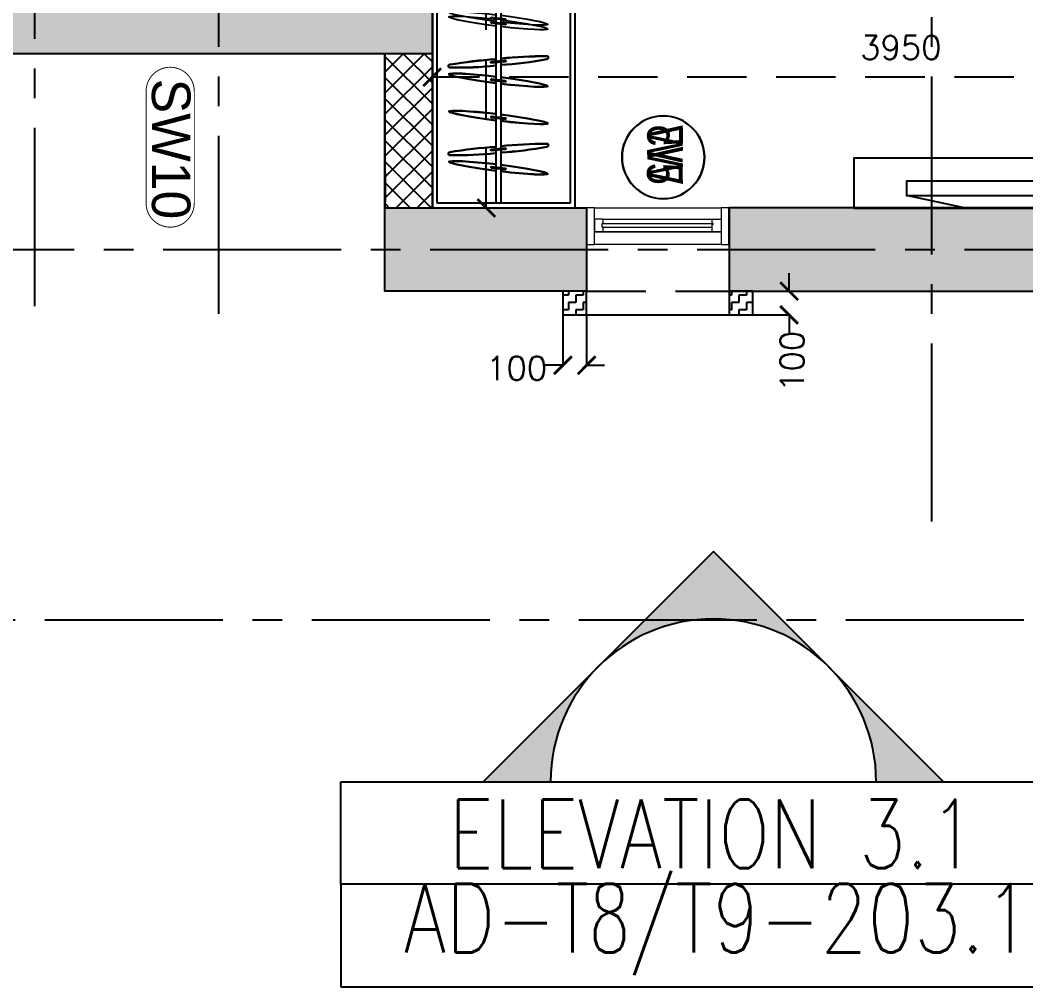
# Model space of a CAD drawing. Header units: millimetres. Extents: x -414464 to 1686, y -90036 to 108605.
# Drawn here: x -101228 to -96991, y -79856 to -75783 of the extents above; entities that cross this region are included whole.
import ezdxf
from ezdxf.enums import TextEntityAlignment as Align

# ---------------------------------------------------------------- set-up
doc = ezdxf.new("R2010")
doc.units = ezdxf.units.MM
doc.header["$LTSCALE"] = 1000
doc.header["$MEASUREMENT"] = 0
for name, pattern in [('$1$AUDIT_D_120904163729-0', [0]), ('$36$HIDDEN', [0.375, 0.25, -0.125]), ('2BHK-A - BACK$1$AUDIT_D_120904163729-0', [0]), ('AUDIT_D_120904163729-0', [0]), ('T8(T9 IS SIMILAR) - DIMENSION & TEXTING$1$HIDDEN', [0.375, 0.25, -0.125]), ('T8(T9 IS SIMILAR) - TYPICAL FLOOR ELEVATION$1$AUDIT_D_120904163729-0', [0]), ('T8(T9 IS SIMILAR) - TYPICAL FLOOR ELEVATION$1$HIDDEN', [0.375, 0.25, -0.125]), ('T8(T9 IS SIMILAR)$1$$0$HIDDEN', [0.375, 0.25, -0.125]), ('T8_REFUGE COLUMNS$1$CENTER2', [1.125, 0.75, -0.125, 0.125, -0.125])]:
    doc.linetypes.add(name, pattern=pattern)
doc.layers.get('0').update_dxf_attribs({"linetype": 'AUDIT_D_120904163729-0'})
for name, color, linetype in [('$0$A-HATCH -160', 251, '$1$AUDIT_D_120904163729-0'), ('$21$A-DIMENSIONS', 2, '$36$HIDDEN'), ('2BHK-A - BACK$1$2BHK-A - FRONT$0$a-furniture', 8, 'Continuous'), ('2BHK-A - BACK$1$A-HATCH -160', 251, '2BHK-A - BACK$1$AUDIT_D_120904163729-0'), ('2BHK-A - BACK$1$a-window-no', 125, 'Continuous'), ('a-rcc', 3, 'Continuous'), ('T8(T9 IS SIMILAR) - DIMENSION & TEXTING$0$T8_REFUGE COLUMNS$0$a-section line', 92, 'Continuous'), ('T8(T9 IS SIMILAR) - DIMENSION & TEXTING$1$A-DIMENSIONS', 2, 'T8(T9 IS SIMILAR) - DIMENSION & TEXTING$1$HIDDEN'), ('T8(T9 IS SIMILAR) - DIMENSION & TEXTING$1$a-window-no', 125, 'Continuous'), ('T8(T9 IS SIMILAR) - TYPICAL FLOOR ELEVATION$1$A-DIM', 1, 'T8(T9 IS SIMILAR) - TYPICAL FLOOR ELEVATION$1$AUDIT_D_120904163729-0'), ('T8(T9 IS SIMILAR) - TYPICAL FLOOR ELEVATION$1$A-WALL HATCH', 252, 'T8(T9 IS SIMILAR) - TYPICAL FLOOR ELEVATION$1$AUDIT_D_120904163729-0'), ('T8(T9 IS SIMILAR) - TYPICAL FLOOR ELEVATION$1$A-WALL-FEATURES', 6, 'T8(T9 IS SIMILAR) - TYPICAL FLOOR ELEVATION$1$AUDIT_D_120904163729-0'), ('T8(T9 IS SIMILAR)$1$$6$a-beam 2', 50, 'Continuous'), ('T8(T9 IS SIMILAR)$1$S-BEAM', 20, 'T8(T9 IS SIMILAR)$1$$0$HIDDEN'), ('T8_REFUGE COLUMNS$1$A-CENTERLINE', 193, 'T8_REFUGE COLUMNS$1$CENTER2'), ('T8_REFUGE COLUMNS$1$A-RCC COLS', 3, 'Continuous'), ('T8_TYPICAL COLUMNS$1$A-RCC COLS', 3, 'Continuous')]:
    doc.layers.add(name, color=color, linetype=linetype)
for name, color, linetype, lineweight in [('2BHK-A - BACK$1$A-WALL- 160', 6, 'Continuous', 30), ('2BHK-A - BACK$1$Window', 4, 'Continuous', 20), ('T8(T9 IS SIMILAR)$1$D&W', 8, 'Continuous', 25), ('T8_REFUGE COLUMNS$1$A-COLUMN NO size reduce', 81, 'Continuous', 25)]:
    doc.layers.add(name, color=color, linetype=linetype, lineweight=lineweight)
doc.layers.add('T8_REFUGE COLUMNS$1$COL-HATCH', color=7, linetype='Continuous', lineweight=25, true_color=0xa3a3a3)
doc.styles.add('2BHK-A - BACK$1$LODHA STANDERD', font='sanss___.ttf')
doc.styles.add('T8(T9 IS SIMILAR) - DIMENSION & TEXTING$1$LODHA STANDERD', font='sanss___.ttf')
doc.styles.add('T8(T9 IS SIMILAR) - DIMENSION & TEXTING$1$Romans 1', font='romans.shx', dxfattribs={"height": 100})
doc.styles.add('T8(T9 IS SIMILAR) - DIMENSION & TEXTING$1$T8_REFUGE COLUMNS$0$TEXT1', font='simplex.shx', dxfattribs={"width": 0.8})
doc.styles.add('T8(T9 IS SIMILAR) - TYPICAL FLOOR ELEVATION$1$Romans 1', font='romans.shx', dxfattribs={"height": 100})
doc.styles.add('T8_REFUGE COLUMNS$1$STANDARD', font='GOTHIC.TTF')
doc.dimstyles.new('T8(T9 IS SIMILAR) - DIMENSION & TEXTING$1$ALPINE S', dxfattribs={"dimscale": 0, "dimtxt": 100, "dimasz": 75, "dimexe": 0, "dimexo": 0, "dimgap": 75, "dimtad": 1, "dimdec": 0, "dimzin": 0, "dimdsep": 46, "dimtxsty": 'T8(T9 IS SIMILAR) - DIMENSION & TEXTING$1$Romans 1', "dimblk": 'T8(T9 IS SIMILAR) - DIMENSION & TEXTING$1$_ArchTick', "dimcen": 0.09, "dimclrd": 256, "dimclre": 256, "dimclrt": 7, "dimadec": 0, "dimazin": 0, "dimtfac": 1, "dimtdec": 0, "dimtofl": 0, "dimtmove": 1, "dimatfit": 0, "dimldrblk": 'T8(T9 IS SIMILAR) - DIMENSION & TEXTING$1$_Open90', "dimfxl": 1, "dimtolj": 1, "dimtzin": 0, "dimarcsym": 0})
doc.dimstyles.new('T8(T9 IS SIMILAR) - TYPICAL FLOOR ELEVATION$1$ALPINE S', dxfattribs={"dimscale": 0, "dimtxt": 100, "dimasz": 75, "dimexe": 0, "dimexo": 0, "dimgap": 75, "dimtad": 1, "dimdec": 0, "dimzin": 0, "dimdsep": 46, "dimtxsty": 'T8(T9 IS SIMILAR) - TYPICAL FLOOR ELEVATION$1$Romans 1', "dimblk": 'T8(T9 IS SIMILAR) - TYPICAL FLOOR ELEVATION$1$_ArchTick', "dimcen": 0.09, "dimclrd": 256, "dimclre": 256, "dimclrt": 7, "dimadec": 0, "dimazin": 0, "dimtfac": 1, "dimtdec": 0, "dimtofl": 0, "dimtmove": 1, "dimatfit": 0, "dimldrblk": 'T8(T9 IS SIMILAR) - TYPICAL FLOOR ELEVATION$1$_Open90', "dimfxl": 1, "dimtolj": 1, "dimtzin": 0, "dimarcsym": 0})

# ---------------------------------------------------------------- blocks, each defined once
blk = doc.blocks.new('T8_REFUGE COLUMNS')
at = {"layer": 'T8_REFUGE COLUMNS$1$COL-HATCH', "linetype": 'ByBlock'}
h = blk.add_hatch(color=256, dxfattribs=at)
h.dxf.hatch_style = 1
h.paths.add_polyline_path([(1217152.069084531, -5701889.863253396), (1216802.069084531, -5701889.863253396), (1216802.069077838, -5705049.858736535), (1217152.069077838, -5705049.858736535)])
h = blk.add_hatch(color=256, dxfattribs=at)
h.dxf.hatch_style = 1
h.paths.add_polyline_path([(1216802.069077838, -5705649.862623381), (1217152.069077838, -5705649.862623381), (1217152.069077838, -5706499.863253396), (1216802.069077838, -5706499.863253396)])
h = blk.add_hatch(color=256, dxfattribs=at)
h.dxf.hatch_style = 1
h.paths.add_polyline_path([(1215902.093489878, -5706299.862868129), (1216152.093489878, -5706299.862868129), (1216152.093489878, -5708099.863253396), (1215902.093489878, -5708099.863253396)])
at = {"layer": 'T8_REFUGE COLUMNS$1$A-CENTERLINE'}
for p, q in [((1216977.069084531, -5728808.541404216), (1216977.069084531, -5698299.636913834)), ((1218537.069074492, -5714683.190789681), (1218537.069074492, -5698573.632249597)), ((1218123.243195509, -5704194.863253396), (1182156.903157666, -5704194.863253396)), ((1217248.23900386, -5707199.863060763), (1182156.903157666, -5707199.863060763)), ((1217214.998106075, -5707974.863253396), (1182156.903157666, -5707974.863253396))]:
    blk.add_line(p, q, dxfattribs=at)
at = {"layer": 'T8_REFUGE COLUMNS$1$A-COLUMN NO size reduce', "linetype": 'ByBlock', "const_width": 3.9}
blk.add_lwpolyline([(1216310.803956044, -5707505.986096236, -1), (1216310.803956043, -5707302.811385155), (1216781.313813283, -5707302.811385155, -1), (1216781.313813285, -5707505.986096237)], format="xyb", close=True, dxfattribs=at)
at = {"layer": 'T8_REFUGE COLUMNS$1$A-RCC COLS', "linetype": 'ByBlock'}
for points in [[(1217152.069084531, -5701889.863253396), (1216802.069084531, -5701889.863253396), (1216802.069077838, -5705049.858736535), (1217152.069077838, -5705049.858736535)], [(1216802.069077838, -5705649.862623381), (1217152.069077838, -5705649.862623381), (1217152.069077838, -5706499.863253396), (1216802.069077838, -5706499.863253396)], [(1215902.093489878, -5706299.862868129), (1216152.093489878, -5706299.862868129), (1216152.093489878, -5708099.863253396), (1215902.093489878, -5708099.863253396)]]:
    blk.add_lwpolyline(points, close=True, dxfattribs=at)
at = {"layer": 'T8_REFUGE COLUMNS$1$A-COLUMN NO size reduce', "linetype": 'ByBlock', "insert": (1216257.527523334, -5707319.061385157), "char_height": 162.5, "attachment_point": 1, "style": 'T8_REFUGE COLUMNS$1$STANDARD'}
blk.add_mtext_dynamic_manual_height_columns('SW10', width=444.6849770843983, gutter_width=500, heights=[0], dxfattribs=at)
blk = doc.blocks.new('T8_TYPICAL COLUMNS')
at = {"layer": 'T8_TYPICAL COLUMNS$1$A-RCC COLS', "linetype": 'ByBlock'}
blk.add_blockref('T8_REFUGE COLUMNS', (0, 0), dxfattribs=at)
blk = doc.blocks.new('2BHK-A - BACK$1$WINDOW TAG')
at = {"layer": '2BHK-A - BACK$1$a-window-no'}
blk.add_circle((0, 0), 174.0900956831736, dxfattribs=at)
at = {"layer": '2BHK-A - BACK$1$a-window-no', "style": '2BHK-A - BACK$1$LODHA STANDERD'}
blk.add_attdef('WINDOW', text='', height=150, dxfattribs=at).set_placement((11.34681474116587, 2.790841638110578), align=Align.MIDDLE_CENTER)
blk = doc.blocks.new('2BHK-A - BACK$1$2BHK-A - FRONT$0$A$C7BF77BFD')
at = {"layer": '2BHK-A - BACK$1$2BHK-A - FRONT$0$a-furniture'}
for p, q in [((-300, 1078.120379562071), (-246.9463325756151, 1328.120379562071)), ((-300, 1078.120379562071), (-300, 478.1203795620712)), ((-246.9463325756151, 228.1203795620713), (-300, 478.1203795620712))]:
    blk.add_line(p, q, dxfattribs=at)
for points in [[(-300, 1550), (-300, 0), (-90, 0), (-90, 1550)], [(-246.9463325756151, 228.1203795620713), (-186.946332575615, 228.1203795620713), (-186.946332575615, 1328.120379562071), (-246.9463325756151, 1328.120379562071)]]:
    blk.add_lwpolyline(points, close=True, dxfattribs=at)
blk = doc.blocks.new('2BHK-A - BACK$1$2BHK-A - FRONT$0$A$C6E931037')
at = {"color": 0, "linetype": 'ByBlock'}
for p, q in [((1049.999999966123, 599.9999779458158), (-1.58324838e-08, 600.0000000004657)), ((-1.58324838e-08, 600.0000000004657), (0, 0)), ((1049.999999982305, -2.20541842282e-05), (1049.999999966123, 599.9999779458158)), ((1029.999999966705, 579.9999779453501), (19.99999998451676, 580.0000000009312)), ((19.99999998451676, 580.0000000009312), (19.99999999930151, 20.00000000093132)), ((1029.999999981723, 19.99997794535011), (1029.999999966705, 579.9999779453501)), ((169.2455969427246, 247.5497097959742), (161.9334363370435, 307.1024788944051)), ((170.7943349257111, 247.5497097959742), (163.4821743199136, 307.1024788944051)), ((164.9110747920349, 307.4680869244038), (172.2232353979489, 247.915317825973)), ((166.4598127751378, 307.4680869244038), (173.7719733808189, 247.915317825973)), ((242.4340424101101, 247.6141369538382), (247.663386973436, 307.3858188400045)), ((243.982780393213, 247.6141369538382), (249.2121249565389, 307.3858188395389)), ((250.651971067884, 307.1243516113609), (245.4226265043253, 247.3526697256602)), ((252.2007090507541, 307.1243516118266), (246.9713644874282, 247.3526697256602)), ((381.3557005159091, 247.549709785264), (374.0435399103444, 307.1024788832292)), ((374.0435399103444, 307.1024788832292), (374.0435399101116, 307.1024788836949)), ((382.904438499012, 247.549709785264), (375.5922778934473, 307.1024788832292)), ((375.5922778934473, 307.1024788832292), (375.5922778933308, 307.1024788836949)), ((377.021178365103, 307.4680869136937), (377.0211783654522, 307.4680869141594)), ((377.0211783654522, 307.4680869141594), (384.3333389712499, 247.9153178152628)), ((378.5699163482059, 307.4680869136937), (378.5699163484387, 307.4680869136937)), ((378.5699163484387, 307.4680869136937), (385.8820769540034, 247.9153178157285)), ((538.209900370799, 247.5497097959742), (530.8977397650013, 307.1024788944051)), ((539.758638353669, 247.5497097959742), (532.446477747988, 307.1024788939393)), ((533.8753782201092, 307.4680869244038), (541.1875388257904, 247.915317825973)), ((535.4241162033286, 307.4680869244038), (542.7362768088933, 247.915317825973)), ((611.3983458383009, 247.6141369543038), (616.6276904016268, 307.3858188400045)), ((612.9470838212873, 247.6141369538382), (618.1764283846132, 307.3858188400045)), ((619.6162744957255, 307.1243516118266), (614.3869299325161, 247.3526697256602)), ((621.1650124788283, 307.1243516118266), (615.9356679155024, 247.3526697256602)), ((780.1671005079988, 247.5497097959742), (772.8549399024341, 307.1024788939393)), ((775.8325783574255, 307.4680869244038), (783.1447389632231, 247.9153178264387)), ((799.4177296082489, 247.5497097722255), (792.1055690022187, 307.102478871122)), ((795.0832074575592, 307.4680869006552), (802.3953680631239, 247.91531780269)), ((853.3555459755008, 247.6141369543038), (858.5848905388266, 307.3858188400045)), ((861.5734746332747, 307.1243516113609), (856.3441300697157, 247.3526697261259)), ((872.6061750755181, 247.6141369310208), (877.8355196390767, 307.3858188162558)), ((880.8241037332917, 307.1243515885435), (875.594759169966, 247.3526697023772)), ((1028.958442471688, 287.4999779420905), (18.95844248938374, 287.5000000759028)), ((1029.999999975203, 267.4999779416248), (19.99999999278225, 267.5000000759028)), ((381.3557005156763, 247.5497097857296), (381.3557005159091, 247.549709785264)), ((382.9044384988957, 247.5497097857296), (382.904438499012, 247.549709785264)), ((384.3333389712499, 247.9153178152628), (384.3333389707842, 247.9153178157285)), ((385.8820769540034, 247.9153178157285), (385.8820769540034, 247.9153178157285)), ((0, 0), (1049.999999982305, -2.20541842282e-05)), ((19.99999999930151, 20.00000000093132), (1029.999999981723, 19.99997794535011))]:
    blk.add_line(p, q, dxfattribs=at)
for centre, radius, start, end in [((1679.106210710015, 203.5473303203471), 1449.303321599868, 168.9431999555321, 176.6792138027048), ((1680.654948692885, 203.5473303231411), 1449.303321599446, 168.9431999555321, 176.6792138027048), ((263.6081265741959, 481.0965554751455), 6.914251683667059, 353.3257619281237, 176.6742380734257), ((265.156864557066, 481.0965554746799), 6.914251683782685, 353.3257619281237, 176.6742380734257), ((-1659.607994346879, 483.1034155935058), 1930.08556098206, 354.1834055098278, 359.9165696366917), ((-1658.059256359236, 483.1034155930402), 1930.08556097738, 354.1834055098278, 359.9165696366917), ((2048.070514137973, 203.5473303231411), 1449.303321599446, 168.9431999555321, 176.6792138027048), ((2049.619252120843, 203.5473303240724), 1449.303321599267, 168.9431999555321, 176.6792138027048), ((632.5724300021537, 481.0965554751455), 6.914251683782685, 353.3257619281237, 176.6742380734257), ((634.1211679849075, 481.0965554751455), 6.914251683667059, 353.3257619281237, 176.6742380734257), ((-1290.643690918921, 483.1034155958341), 1930.08556098218, 354.1834055098278, 359.9165696366917), ((-1289.094952936051, 483.1034155911774), 1930.08556098194, 354.1834055098278, 359.9165696366917), ((2290.027714275289, 203.5473303212784), 1449.303321599689, 168.9431999555321, 176.6792138027048), ((2309.278343371814, 203.547330298461), 1449.303321596172, 168.9431999555321, 176.6792138027048), ((874.5296301394701, 481.0965554751455), 6.914251683667059, 353.3257619281237, 176.6742380734257), ((-1048.686490781605, 483.1034155935048), 1930.08556098206, 354.1834055098278, 359.9165696366917), ((893.7802592394873, 481.0965554518625), 6.914251683667059, 353.3257619281237, 176.6742380734257), ((-1029.435861681704, 483.1034155725501), 1930.08556098218, 354.1834055098278, 359.9165696366917), ((163.422255564481, 307.2852829094045), 1.499999999962489, 6.999999995991733, 186.9999999959917), ((164.9709935474675, 307.2852829094045), 1.500000000078037, 6.999999995991733, 186.9999999959917), ((249.15767902066, 307.2550852256827), 1.500000000103518, 354.9999999832368, 174.9999999832367), ((250.7064170036465, 307.2550852256827), 1.499999999946961, 355.0000000103834, 175.0000000103834), ((375.5323591376655, 307.2852828986943), 1.500000000078037, 6.999999995991733, 186.9999999959917), ((377.0810971207683, 307.2852828986943), 1.499999999962489, 6.999999995991733, 186.9999999959917), ((532.3865589925554, 307.2852829094045), 1.500000000078037, 6.999999995991733, 186.9999999959917), ((533.9352969756582, 307.2852829094045), 1.500000000250334, 6.999999995991733, 187.0000000225049), ((618.1219824487342, 307.2550852256827), 1.499999999987546, 355.0000000103834, 174.9999999832367), ((619.6707204317207, 307.2550852256827), 1.499999999987546, 355.0000000103834, 174.9999999832367), ((774.3437591299879, 307.2852829094045), 1.500000000134787, 6.999999995991733, 187.0000000225049), ((793.5943882298889, 307.2852828861214), 1.500000000193584, 6.999999968689963, 186.9999999959917), ((860.0791825860506, 307.2550852256827), 1.500000000103518, 354.9999999832368, 174.9999999832367), ((879.3298116861843, 307.2550852023996), 1.499999999946961, 355.0000000103834, 175.0000000103834), ((1671.523869685945, 107.7657770989463), 1450.798930632114, 173.6788706252783, 181.3108132120268), ((1673.07260766509, 107.7657770970836), 1450.798930628686, 173.6788706252783, 181.3108132120268), ((-1666.000159844639, 396.9866048046397), 1928.224804715497, 350.3383233361271, 356.149502564193), ((-1664.451421866077, 396.9866048051053), 1928.224804720058, 350.3383233361271, 356.149502564193), ((2040.488173110061, 107.7657770980149), 1450.79893062859, 173.6788706252783, 181.3108132120268), ((2042.036911093164, 107.7657770970836), 1450.798930628686, 173.6788706252783, 181.3108132120268), ((-1297.035856416565, 396.9866048046397), 1928.224804715497, 350.3383233361271, 356.149502564193), ((-1295.487118433462, 396.986604805571), 1928.224804715675, 350.3383233361271, 356.149502564193), ((2282.445373247727, 107.7657770994119), 1450.798930628622, 173.6788706252783, 181.3108132120268), ((-1055.078656279249, 396.9866048055702), 1928.224804715559, 350.3383233361271, 356.149502564193), ((2301.696002347512, 107.7657770747319), 1450.798930628707, 173.6788706252783, 181.3108132120268), ((-1035.828027179232, 396.986604783684), 1928.224804715769, 350.3383233361271, 356.149502564193), ((170.7344161702785, 247.7325138109736), 1.500000000193584, 186.9999999959917, 6.999999995991733), ((172.283154153265, 247.7325138109736), 1.500000000078037, 186.9999999959917, 6.999999995991733), ((243.9283344572177, 247.4834033395164), 1.499999999946961, 174.9999999832367, 355.0000000103834), ((245.4770724403206, 247.4834033395164), 1.499999999946961, 174.9999999832367, 355.0000000103834), ((382.8445197432302, 247.7325138007291), 1.500000000078037, 186.9999999959917, 6.999999995991733), ((384.3932577264495, 247.7325138007291), 1.500000000078037, 186.9999999959917, 6.999999995991733), ((539.6987195983529, 247.7325138109736), 1.499999999962489, 186.9999999959917, 6.999999995991733), ((541.2474575813393, 247.7325138109736), 1.500000000078037, 186.9999999959917, 6.999999995991733), ((612.8926378854084, 247.483403339982), 1.499999999987546, 174.9999999832367, 354.9999999832368), ((614.4413758683949, 247.4834033395164), 1.499999999946961, 174.9999999832367, 355.0000000103834), ((781.6559197355529, 247.7325138109736), 1.500000000250334, 186.9999999959917, 7.000000022504973), ((800.9065488356862, 247.7325137876905), 1.499999999962489, 187.0000000225049, 6.999999995991733), ((854.8498380226082, 247.4834033404477), 1.499999999987546, 175.0000000103834, 354.9999999832368), ((874.100467122742, 247.483403316699), 1.500000000103518, 174.9999999832367, 354.9999999832368), ((227.9719927400583, 73.7736817584373), 6.914251683610495, 173.3257619281237, 356.6742380734257), ((229.520730722812, 73.7736817584373), 6.914251683869949, 173.3257619281237, 356.6742380734257), ((596.9362961678997, 73.7736817584373), 6.914251683842934, 173.3257619281237, 356.6742380734257), ((598.4850341510028, 73.7736817584373), 6.914251683842934, 173.3257619281237, 356.6742380734257), ((838.8934963053323, 73.7736817584373), 6.914251683610495, 173.3257619281237, 356.6742380734257), ((858.1441254052334, 73.77368173515424), 6.914251683726715, 173.3257619281237, 356.6742380734257)]:
    blk.add_arc(centre, radius, start, end, dxfattribs=at)
for centre, major_axis, ratio, start_param, end_param in [((169.1765018119476, 272.7289716168307), (-26.22124514872598, 213.5549042169847), 0.0657066117389684, -1.509643641963399, 1.493508477088102), ((170.7252397948177, 272.7289716172963), (-26.22124514872598, 213.5549042169847), 0.0657066117389684, -1.509643641963399, 1.493508477088102), ((381.2866053852487, 272.7289716065861), (-26.22124514871182, 213.5549042168683), 0.0657066117390044, -1.509643641963365, 1.49350847708806), ((382.8353433683515, 272.7289716065861), (-26.22124514871182, 213.5549042168683), 0.0657066117390044, -1.509643641963365, 1.49350847708806), ((538.140805240022, 272.7289716168307), (-26.22124514872598, 213.5549042169847), 0.0657066117389684, -1.509643641963399, 1.493508477088102), ((539.6895432230085, 272.7289716172963), (-26.22124514872598, 213.5549042169847), 0.0657066117389684, -1.509643641963399, 1.493508477088102), ((780.0980053773383, 272.7289716168307), (-26.22124514872598, 213.5549042169847), 0.0657066117389684, -1.509643641963399, 1.493508477088102), ((799.3486344772391, 272.7289715935476), (-26.22124514872598, 213.5549042169847), 0.0657066117389684, -1.509643641963399, 1.493508477088102), ((167.9578083779197, 282.6544331335463), (-26.22124514393536, 213.5549042169723), 0.0657066117405479, 1.633748928701264, 4.633301213605517), ((169.5065463609062, 282.6544331335463), (-26.22124514393536, 213.5549042169723), 0.0657066117405479, 1.633748928701264, 4.633301213605517), ((380.0679119512207, 282.654433122836), (-26.22124514393536, 213.5549042169723), 0.0657066117405479, 1.633748928701264, 4.633301213605517), ((381.6166499343235, 282.6544331223704), (-26.22124514393536, 213.5549042169723), 0.0657066117405479, 1.633748928701264, 4.633301213605517), ((536.9221118058776, 282.6544331335463), (-26.22124514393536, 213.5549042169723), 0.0657066117405479, 1.633748928701264, 4.633301213605517), ((538.4708497889804, 282.6544331335463), (-26.22124514393536, 213.5549042169723), 0.0657066117405479, 1.633748928701264, 4.633301213605517), ((778.8793119434268, 282.6544331335463), (-26.22124514393536, 213.5549042169723), 0.0657066117405479, 1.633748928701264, 4.633301213605517), ((798.129941043211, 282.6544331102632), (-26.22124514393536, 213.5549042169723), 0.0657066117405479, 1.633748928701264, 4.633301213605517)]:
    blk.add_ellipse(centre, major_axis=major_axis, ratio=ratio, start_param=start_param, end_param=end_param, dxfattribs=at)
blk = doc.blocks.new('2BHK-A - BACK')
at = {"layer": '2BHK-A - BACK$1$A-HATCH -160', "linetype": 'ByBlock'}
h = blk.add_hatch(dxfattribs=at)
h.set_pattern_fill('ANSI37', color=256, scale=500)
h.set_pattern_definition([(45.00000000000001, (6.51925802230835e-09, 0), (-44.19417382415921, 44.19417382415922), []), (135, (6.51925802230835e-09, 0), (-44.19417382415922, -44.19417382415921), [])])
h.paths.add_polyline_path([(1195742.372670259, -5706499.863638652), (1196391.832046792, -5706499.863638652), (1196391.832046792, -5706299.864409185), (1195742.372670259, -5706299.864409185)])
at = {"layer": '2BHK-A - BACK$1$A-WALL- 160', "linetype": 'ByBlock'}
for p, q in [((1195742.109358427, -5706299.863638652), (1196391.832046792, -5706299.864409185)), ((1195742.069077838, -5706499.863253386), (1196391.826560506, -5706499.864023918))]:
    blk.add_line(p, q, dxfattribs=at)
at = {"layer": '2BHK-A - BACK$1$Window', "color": 1, "lineweight": 13}
for p, q in [((1195589.322063358, -5705083.309786609), (1195589.323432029, -5705617.313673456, 1.244992553495194e-09)), ((1195642.629973175, -5705150.498784168), (1195642.648584809, -5705083.309753622)), ((1195695.995852514, -5705579.813703332, 1.245015868178712e-09), (1195695.994579957, -5705083.309786609)), ((1195742.647297094, -5705617.313673456, 1.245021752360742e-09), (1195742.648826139, -5705083.309786609)), ((1195642.648965534, -5705579.813640469, 1.245004210836953e-09), (1195642.628635426, -5705120.809465661)), ((1195642.628876756, -5705120.809498648), (1195642.649206865, -5705617.313673456, 1.245004210836953e-09))]:
    blk.add_line(p, q, dxfattribs=at)
at = {"layer": '2BHK-A - BACK$1$Window', "color": 5, "lineweight": 13}
for p, q in [((1195661.232298868, -5705579.813640469, 1.245008318662144e-09), (1195661.21196876, -5705120.809465661)), ((1195677.412298867, -5705579.813640469, 1.245011871375823e-09), (1195677.39196876, -5705120.809465661))]:
    blk.add_line(p, q, dxfattribs=at)
at = {"layer": '2BHK-A - BACK$1$Window', "color": 4, "lineweight": 13}
for points, elevation in [([(1195589.323051305, -5705083.309786609), (1195589.323051305, -5705050.309786609), (1195742.648826139, -5705050.309786609), (1195742.648826139, -5705083.309786609)], 1.244978009573572e-09), ([(1195677.391918143, -5705120.809753622), (1195695.975251477, -5705120.809753622), (1195695.975251477, -5705083.309753622), (1195642.648584809, -5705083.309753622), (1195642.648584809, -5705120.809753622), (1195672.891918143, -5705120.809753622), (1195672.891918143, -5705116.309753622), (1195677.391918143, -5705116.309753622)], 1.245007430483724e-09), ([(1195677.412519181, -5705579.813703332), (1195695.995852514, -5705579.813703332), (1195695.995852514, -5705617.313703332), (1195642.649185847, -5705617.313703332), (1195642.649185847, -5705579.813703332), (1195661.232519181, -5705579.813703332), (1195661.232519181, -5705584.313703332), (1195677.412519181, -5705584.313703332)], 1.245007430483724e-09), ([(1195589.323432029, -5705650.313673456), (1195589.323432029, -5705617.313673456), (1195742.649206864, -5705617.313673456), (1195742.649206864, -5705650.313673456)], 1.244978009573572e-09)]:
    blk.add_lwpolyline(points, close=True, dxfattribs=dict(at, elevation=elevation))
at = {"layer": '2BHK-A - BACK$1$2BHK-A - FRONT$0$a-furniture', "extrusion": (0.0001592941754843046, 0.0005121547865620042, -0.9999998561614099), "zscale": -1.000000000000012, "rotation": 180}
blk.add_blockref('2BHK-A - BACK$1$2BHK-A - FRONT$0$A$C7BF77BFD', (-1196042.41428932, -5702973.617802544, -2730.282976441458), dxfattribs=at)
at = {"layer": '2BHK-A - BACK$1$2BHK-A - FRONT$0$a-furniture', "extrusion": (0.000159294147440201, -0.0005121547952845025, 0.9999998561614099)}
blk.add_blockref('2BHK-A - BACK$1$2BHK-A - FRONT$0$A$C6E931037', (1195742.432799744, -5706298.438596272, 3112.983315711801), dxfattribs=at)
at = {"layer": '2BHK-A - BACK$1$a-window-no'}
ref = blk.add_blockref('2BHK-A - BACK$1$WINDOW TAG', (1195955.891156426, -5705326.626529602), dxfattribs=at)
ref.add_attrib('WINDOW', 'W5', dxfattribs={"height": 150, "style": '2BHK-A - BACK$1$LODHA STANDERD', "width": 0.8}).set_placement((1195968.554843594, -5705319.308938995), align=Align.MIDDLE_CENTER)
blk = doc.blocks.new('T8(T9 IS SIMILAR) - TYPICAL FLOOR ELEVATION$1$_ArchTick')
at = {"color": 0, "linetype": 'ByBlock', "const_width": 0.15}
blk.add_lwpolyline([(-0.5, -0.5), (0.5, 0.5)], dxfattribs=at)
blk = doc.blocks.new('*D4556')
at = {"layer": 'T8(T9 IS SIMILAR) - TYPICAL FLOOR ELEVATION$1$A-DIM', "lineweight": -2, "transparency": 16777216}
for p, q in [((1217464.43235286, -5705649.86262338), (1217464.43235286, -5705574.86262338)), ((1217464.43235286, -5705749.861621174), (1217464.43235286, -5705824.861621174))]:
    blk.add_line(p, q, dxfattribs=at)
at = {"layer": 'T8(T9 IS SIMILAR) - TYPICAL FLOOR ELEVATION$1$A-DIM', "linetype": 'T8(T9 IS SIMILAR) - TYPICAL FLOOR ELEVATION$1$HIDDEN', "lineweight": -2, "transparency": 16777216}
for p, q in [((1217252.516782916, -5705649.86262338), (1217464.43235286, -5705649.86262338)), ((1217252.516782916, -5705749.861621174), (1217464.43235286, -5705749.861621174))]:
    blk.add_line(p, q, dxfattribs=at)
at = {"layer": 'T8(T9 IS SIMILAR) - TYPICAL FLOOR ELEVATION$1$A-DIM', "linetype": 'ByBlock', "lineweight": -2, "transparency": 16777216, "xscale": 75, "yscale": 75, "zscale": 75}
for p, rotation in [((1217464.43235286, -5705649.86262338), 270), ((1217464.43235286, -5705749.861621174), 90)]:
    blk.add_blockref('T8(T9 IS SIMILAR) - TYPICAL FLOOR ELEVATION$1$_ArchTick', p, dxfattribs=dict(at, rotation=rotation))
at = {"layer": 'T8(T9 IS SIMILAR) - TYPICAL FLOOR ELEVATION$1$A-DIM', "color": 7, "linetype": 'ByBlock', "transparency": 16777216, "insert": (1217476.93235286, -5705944.705129051), "char_height": 100, "attachment_point": 5, "rotation": 90.00000000000001, "style": 'T8(T9 IS SIMILAR) - TYPICAL FLOOR ELEVATION$1$Romans 1'}
blk.add_mtext('\\A1;100', dxfattribs=at)
blk = doc.blocks.new('T8(T9 IS SIMILAR) - TYPICAL FLOOR ELEVATION$1$_Open90')
at = {"color": 0, "linetype": 'ByBlock', "lineweight": -2}
for p, q in [((0, 0), (-1, 0)), ((-0.5, 0.5), (0, 0)), ((0, 0), (-0.5, -0.5))]:
    blk.add_line(p, q, dxfattribs=at)
blk = doc.blocks.new('*D4557')
at = {"layer": 'T8(T9 IS SIMILAR) - TYPICAL FLOOR ELEVATION$1$A-DIM', "lineweight": -2, "transparency": 16777216}
for p, q in [((1217152.069077839, -5704796.637379394), (1217077.069077839, -5704796.637379394)), ((1217252.516782917, -5704796.637379394), (1217327.516782917, -5704796.637379394))]:
    blk.add_line(p, q, dxfattribs=at)
at = {"layer": 'T8(T9 IS SIMILAR) - TYPICAL FLOOR ELEVATION$1$A-DIM', "linetype": 'T8(T9 IS SIMILAR) - TYPICAL FLOOR ELEVATION$1$HIDDEN', "lineweight": -2, "transparency": 16777216}
for p, q in [((1217152.069077839, -5704949.859738741), (1217152.069077839, -5704796.637379394)), ((1217252.516782917, -5704949.85973874), (1217252.516782917, -5704796.637379394))]:
    blk.add_line(p, q, dxfattribs=at)
at = {"layer": 'T8(T9 IS SIMILAR) - TYPICAL FLOOR ELEVATION$1$A-DIM', "linetype": 'ByBlock', "lineweight": -2, "transparency": 16777216, "xscale": 75, "yscale": 75, "zscale": 75}
blk.add_blockref('T8(T9 IS SIMILAR) - TYPICAL FLOOR ELEVATION$1$_ArchTick', (1217152.069077839, -5704796.637379394), dxfattribs=at)
at = {"layer": 'T8(T9 IS SIMILAR) - TYPICAL FLOOR ELEVATION$1$A-DIM', "linetype": 'ByBlock', "lineweight": -2, "transparency": 16777216, "xscale": 75, "yscale": 75, "zscale": 75, "rotation": 180}
blk.add_blockref('T8(T9 IS SIMILAR) - TYPICAL FLOOR ELEVATION$1$_ArchTick', (1217252.516782917, -5704796.637379394), dxfattribs=at)
at = {"layer": 'T8(T9 IS SIMILAR) - TYPICAL FLOOR ELEVATION$1$A-DIM', "color": 7, "linetype": 'ByBlock', "transparency": 16777216, "insert": (1217447.922323381, -5704784.137379394), "char_height": 100, "attachment_point": 5, "rotation": 180, "style": 'T8(T9 IS SIMILAR) - TYPICAL FLOOR ELEVATION$1$Romans 1'}
blk.add_mtext('\\A1;100', dxfattribs=at)
blk = doc.blocks.new('T8(T9 IS SIMILAR) - DIMENSION & TEXTING$1$WINDOW TAG')
at = {"layer": 'T8(T9 IS SIMILAR) - DIMENSION & TEXTING$1$a-window-no'}
blk.add_circle((0, 0), 174.0900956831736, dxfattribs=at)
at = {"layer": 'T8(T9 IS SIMILAR) - DIMENSION & TEXTING$1$a-window-no', "style": 'T8(T9 IS SIMILAR) - DIMENSION & TEXTING$1$LODHA STANDERD'}
blk.add_attdef('WINDOW', text='', height=150, dxfattribs=at).set_placement((11.34681474116587, 2.790841638110578), align=Align.MIDDLE_CENTER)
blk = doc.blocks.new('T8(T9 IS SIMILAR) - DIMENSION & TEXTING$1$_ArchTick')
at = {"color": 0, "linetype": 'ByBlock', "const_width": 0.15}
blk.add_lwpolyline([(-0.5, -0.5), (0.5, 0.5)], dxfattribs=at)
blk = doc.blocks.new('*D1481')
at = {"layer": 'T8(T9 IS SIMILAR) - DIMENSION & TEXTING$1$A-DIMENSIONS', "linetype": 'T8(T9 IS SIMILAR) - DIMENSION & TEXTING$1$HIDDEN', "lineweight": -2, "transparency": 16777216}
for p, q in [((1216223.798399732, -5702350.685586147), (1216251.124732893, -5702350.685586147)), ((1216152.191388708, -5706300.945235505), (1216251.124732893, -5706300.945235505))]:
    blk.add_line(p, q, dxfattribs=at)
at = {"layer": 'T8(T9 IS SIMILAR) - DIMENSION & TEXTING$1$A-DIMENSIONS', "lineweight": -2, "transparency": 16777216}
blk.add_line((1216251.124732893, -5702350.685586147), (1216251.124732893, -5706300.945235505), dxfattribs=at)
at = {"layer": 'T8(T9 IS SIMILAR) - DIMENSION & TEXTING$1$A-DIMENSIONS', "linetype": 'ByBlock', "lineweight": -2, "transparency": 16777216, "xscale": 75, "yscale": 75, "zscale": 75}
for p, rotation in [((1216251.124732893, -5702350.685586147), 90), ((1216251.124732893, -5706300.945235505), 270)]:
    blk.add_blockref('T8(T9 IS SIMILAR) - DIMENSION & TEXTING$1$_ArchTick', p, dxfattribs=dict(at, rotation=rotation))
at = {"layer": 'T8(T9 IS SIMILAR) - DIMENSION & TEXTING$1$A-DIMENSIONS', "color": 7, "linetype": 'ByBlock', "transparency": 16777216, "insert": (1216126.124732894, -5704325.815410826), "char_height": 100, "attachment_point": 5, "rotation": 90, "style": 'T8(T9 IS SIMILAR) - DIMENSION & TEXTING$1$Romans 1'}
blk.add_mtext('\\A1;3950', dxfattribs=at)
blk = doc.blocks.new('T8(T9 IS SIMILAR) - DIMENSION & TEXTING$1$_Open90')
at = {"color": 0, "linetype": 'ByBlock', "lineweight": -2}
for p, q in [((0, 0), (-1, 0)), ((-0.5, 0.5), (0, 0)), ((0, 0), (-0.5, -0.5))]:
    blk.add_line(p, q, dxfattribs=at)
blk = doc.blocks.new('*D1482')
at = {"layer": 'T8(T9 IS SIMILAR) - DIMENSION & TEXTING$1$A-DIMENSIONS', "linetype": 'T8(T9 IS SIMILAR) - DIMENSION & TEXTING$1$HIDDEN', "lineweight": -2, "transparency": 16777216}
for p, q in [((1214202.191973625, -5706301.301888522), (1214202.191973625, -5706072.721306045)), ((1216802.069077838, -5706300.945235505), (1216802.069077838, -5706072.721306045))]:
    blk.add_line(p, q, dxfattribs=at)
at = {"layer": 'T8(T9 IS SIMILAR) - DIMENSION & TEXTING$1$A-DIMENSIONS', "lineweight": -2, "transparency": 16777216}
blk.add_line((1216802.069077838, -5706072.721306045), (1214202.191973625, -5706072.721306045), dxfattribs=at)
at = {"layer": 'T8(T9 IS SIMILAR) - DIMENSION & TEXTING$1$A-DIMENSIONS', "linetype": 'ByBlock', "lineweight": -2, "transparency": 16777216, "xscale": 75, "yscale": 75, "zscale": 75, "rotation": 180}
blk.add_blockref('T8(T9 IS SIMILAR) - DIMENSION & TEXTING$1$_ArchTick', (1214202.191973625, -5706072.721306045), dxfattribs=at)
at = {"layer": 'T8(T9 IS SIMILAR) - DIMENSION & TEXTING$1$A-DIMENSIONS', "linetype": 'ByBlock', "lineweight": -2, "transparency": 16777216, "xscale": 75, "yscale": 75, "zscale": 75}
blk.add_blockref('T8(T9 IS SIMILAR) - DIMENSION & TEXTING$1$_ArchTick', (1216802.069077838, -5706072.721306045), dxfattribs=at)
at = {"layer": 'T8(T9 IS SIMILAR) - DIMENSION & TEXTING$1$A-DIMENSIONS', "color": 7, "linetype": 'ByBlock', "transparency": 16777216, "insert": (1215502.130525731, -5705947.721306045), "char_height": 100, "attachment_point": 5, "style": 'T8(T9 IS SIMILAR) - DIMENSION & TEXTING$1$Romans 1'}
blk.add_mtext('\\A1;2600', dxfattribs=at)
blk = doc.blocks.new('T8(T9 IS SIMILAR) - TYPICAL FLOOR ELEVATION')
at = {"layer": 'T8(T9 IS SIMILAR) - TYPICAL FLOOR ELEVATION$1$A-WALL HATCH', "linetype": 'ByBlock'}
h = blk.add_hatch(dxfattribs=at)
h.set_pattern_fill('ZIGZAG', color=256, scale=250)
h.set_pattern_definition([(270, (1236691.369347741, -5711980.577128014), (31.24999999999999, -31.25000000000001), [31.25, -31.25]), (0, (1236691.369347741, -5712011.827128014), (31.25000000000001, 31.24999999999999), [31.25, -31.25])])
h.paths.add_polyline_path([(1217152.069077838, -5704949.859738741), (1217152.069077838, -5705049.858736535), (1217252.516782916, -5705049.858736534), (1217252.516782916, -5704949.85973874)])
h.paths.add_polyline_path([(1217152.069077838, -5705649.862623381), (1217152.069077838, -5705749.861621175), (1217252.516782916, -5705749.861621174), (1217252.516782916, -5705649.86262338)])
at = {"layer": 'T8(T9 IS SIMILAR) - TYPICAL FLOOR ELEVATION$1$A-WALL-FEATURES', "color": 8, "linetype": 'T8(T9 IS SIMILAR) - TYPICAL FLOOR ELEVATION$1$HIDDEN'}
blk.add_line((1217152.069077838, -5705649.862623168), (1217152.069077838, -5705049.858736321), dxfattribs=at)
at = {"layer": 'T8(T9 IS SIMILAR) - TYPICAL FLOOR ELEVATION$1$A-WALL-FEATURES', "color": 8}
blk.add_line((1217252.516782916, -5705649.86262338), (1217252.516782916, -5705049.858736534), dxfattribs=at)
at = {"layer": 'T8(T9 IS SIMILAR) - TYPICAL FLOOR ELEVATION$1$A-WALL-FEATURES', "linetype": 'ByBlock'}
for points in [[(1217152.069077838, -5704949.859738741), (1217152.069077838, -5705049.858736535), (1217252.516782916, -5705049.858736534), (1217252.516782916, -5704949.85973874)], [(1217152.069077838, -5705649.862623381), (1217152.069077838, -5705749.861621175), (1217252.516782916, -5705749.861621174), (1217252.516782916, -5705649.86262338)]]:
    blk.add_lwpolyline(points, close=True, dxfattribs=at)
at = {"layer": 'T8(T9 IS SIMILAR) - TYPICAL FLOOR ELEVATION$1$A-DIM', "linetype": 'ByBlock'}
for base, p1, p2, angle, picture, middle in [((1217152.069077838, -5704796.637379394), (1217252.516782916, -5704949.85973874), (1217152.069077838, -5704949.859738741), 180, '*D4557', (1217447.922323381, -5704659.137379394)), ((1217464.43235286, -5705749.861621174), (1217252.516782916, -5705649.86262338), (1217252.516782916, -5705749.861621174), 90, '*D4556', (1217601.93235286, -5705944.705129051))]:
    dim = blk.add_linear_dim(base=base, p1=p1, p2=p2, angle=angle, dimstyle='T8(T9 IS SIMILAR) - TYPICAL FLOOR ELEVATION$1$ALPINE S', override={"dimscale": 1, "dimfxl": 5, "dimarcsym": 1}, dxfattribs=at)
    dim.commit()
    dim.dimension.update_dxf_attribs({"geometry": picture, "text_midpoint": middle, "dimtype": 128})
blk = doc.blocks.new('T8(T9 IS SIMILAR) - DIMENSION & TEXTING')
at = {"layer": 'T8(T9 IS SIMILAR) - DIMENSION & TEXTING$0$T8_REFUGE COLUMNS$0$a-section line', "extrusion": (1.108003958524235e-09, 6.496915289440713e-15, 1)}
h = blk.add_hatch(color=8, dxfattribs=at)
edge = h.paths.add_edge_path()
edge.add_line((1219218.770049977, -5704429.857694739), (1219218.770049971, -5704145.790033603))
edge.add_line((1219218.770049972, -5704145.790033603), (1218248.902388755, -5705115.657694843))
edge.add_line((1218248.902388754, -5705115.657694844), (1219218.770049986, -5706085.525356049))
edge.add_line((1219218.770049988, -5706085.525356048), (1219218.770049982, -5705801.457694912))
edge.add_ellipse((1219218.770049979, -5705115.657694826), major_axis=(-484.9338306081196, -484.9338306178915), ratio=0.9999999999999926, start_angle=-134.99999999999972, end_angle=45.00000000000023, ccw=False)
at = {"layer": 'T8(T9 IS SIMILAR) - DIMENSION & TEXTING$0$T8_REFUGE COLUMNS$0$a-section line', "linetype": 'Continuous'}
for p, q in [((1219218.770050106, -5706685.037009788, 0.4895635743178416), (1219218.770049925, -5703533.971044711, 0.4895635743047791)), ((1219650.77004999, -5703533.971044696, 0.4895630956602489), (1219650.770050178, -5706685.037009739, 0.4895630955996307)), ((1219650.77004999, -5703533.971044696, 0.4895630956602489), (1219650.770050178, -5706685.037009739, 0.4895630955996307)), ((1220082.770050242, -5706685.037009724, 0.4895626169551025), (1220082.770050057, -5703533.971044683, 0.4895626170158123)), ((1219218.770049921, -5704145.790033492, 0.4895635743160222), (1218248.90238871, -5705115.657694734, 0.4895646488850018)), ((1220082.770050106, -5704429.857694608, 0.4895626169888567), (1220082.770050098, -5704145.790033462, 0.4895626170120715)), ((1218248.90238871, -5705115.657694734, 0.4895646488850018), (1219218.770049947, -5706085.525355959, 0.4895635743224774)), ((1219650.770050178, -5706685.037009739, 0.4895630955996307), (1219218.770050106, -5706685.037009788, 0.4895635743178416)), ((1219650.770050178, -5706685.037009739, 0.4895630955996307), (1220082.770050242, -5706685.037009724, 0.4895626169551025))]:
    blk.add_line(p, q, dxfattribs=at)
at = {"layer": 'T8(T9 IS SIMILAR) - DIMENSION & TEXTING$0$T8_REFUGE COLUMNS$0$a-section line', "extrusion": (1.108003958448512e-09, 6.49697785892996e-15, 1)}
blk.add_ellipse((1219218.770049931, -5705115.657694708, 0.4895635743220299), major_axis=(-484.933830608124, -484.9338306178948, 5.373117545037624e-07), ratio=0.9999999999999875, start_param=3.926990816987248, end_param=7.068583470577041, dxfattribs=at)
at = {"layer": 'T8(T9 IS SIMILAR) - DIMENSION & TEXTING$0$T8_REFUGE COLUMNS$0$a-section line', "linetype": 'Continuous', "extrusion": (1.108003958458097e-09, 6.49694910985418e-15, 1)}
blk.add_ellipse((1219218.770049931, -5705115.657694708, 0.4895635743220299), major_axis=(-484.9338306178886, 484.9338306081182, 5.373054533244497e-07), ratio=0.9999999999999856, start_param=5.497787143782131, end_param=8.639379797371923, dxfattribs=at)
at = {"layer": 'T8(T9 IS SIMILAR) - DIMENSION & TEXTING$1$a-window-no'}
ref = blk.add_blockref('T8(T9 IS SIMILAR) - DIMENSION & TEXTING$1$WINDOW TAG', (1216588.475028663, -5705327.708511721), dxfattribs=dict(at, xscale=-1))
ref.add_attrib('WINDOW', 'W5', dxfattribs={"height": 150, "style": 'T8(T9 IS SIMILAR) - DIMENSION & TEXTING$1$LODHA STANDERD', "width": 0.8}).set_placement((1216578.93891351, -5705320.390921114), align=Align.MIDDLE_CENTER)
at = {"layer": 'T8(T9 IS SIMILAR) - DIMENSION & TEXTING$0$T8_REFUGE COLUMNS$0$a-section line', "extrusion": (1.108003958470505e-09, -6.496870584158025e-15, 1), "char_height": 288.0000000000001, "width": 3463.413954958071, "attachment_point": 5, "style": 'T8(T9 IS SIMILAR) - DIMENSION & TEXTING$1$T8_REFUGE COLUMNS$0$TEXT1'}
for s, insert, text_direction in [('AD-{\\W0.7;T8/}T9-203.1', (1219841.364840238, -5705097.857429884, 0.4895628528347704), (-5.798377871127395e-11, 1, 6.496934830414365e-15)), ('ELEVATION 3.1', (1219438.075702229, -5705119.638503952, 0.4895633312992967), (-5.798355667475089e-11, 1, 6.496934830168347e-15))]:
    blk.add_mtext(s, dxfattribs=dict(at, insert=insert, text_direction=text_direction))
at = {"layer": 'T8(T9 IS SIMILAR) - DIMENSION & TEXTING$1$A-DIMENSIONS', "linetype": 'ByBlock'}
for base, p1, p2, angle, picture, middle in [((1216251.124732893, -5706300.945235505), (1216223.798399732, -5702350.685586147), (1216152.191388708, -5706300.945235505, -0.7424112093168231), 270, '*D1481', (1216126.124732894, -5704325.815410826)), ((1214202.191973625, -5706072.721306045), (1216802.069077838, -5706300.945235505), (1214202.191973625, -5706301.301888522), 180, '*D1482', (1215502.130525731, -5705947.721306045))]:
    dim = blk.add_linear_dim(base=base, p1=p1, p2=p2, angle=angle, dimstyle='T8(T9 IS SIMILAR) - DIMENSION & TEXTING$1$ALPINE S', override={"dimscale": 1, "dimfxl": 5, "dimarcsym": 1}, dxfattribs=at)
    dim.commit()
    dim.dimension.update_dxf_attribs({"geometry": picture, "text_midpoint": middle})
blk = doc.blocks.new('T8(T9 IS SIMILAR)')
at = {"layer": 'T8(T9 IS SIMILAR)$1$D&W', "linetype": 'ByBlock', "xscale": -1}
blk.add_blockref('2BHK-A - BACK', (2412544.585860755, 0), dxfattribs=at)
at = {"layer": 'T8(T9 IS SIMILAR)$1$D&W', "linetype": 'ByBlock'}
blk.add_blockref('T8(T9 IS SIMILAR) - TYPICAL FLOOR ELEVATION', (1.862645149230957e-09, 0), dxfattribs=at)
blk.add_blockref('T8_TYPICAL COLUMNS', (1.862645149230957e-09, 0), dxfattribs=at)
at = {"layer": 'T8(T9 IS SIMILAR)$1$$6$a-beam 2', "linetype": 'ByBlock'}
blk.add_blockref('T8(T9 IS SIMILAR) - DIMENSION & TEXTING', (1.862645149230957e-09, 0), dxfattribs=at)
at = {"layer": 'T8(T9 IS SIMILAR)$1$S-BEAM'}
for p, q in [((1216151.798859133, -5706299.42077587, 0.07161335200005503), (1216802.133007064, -5706299.363688091)), ((1216151.977795049, -5706299.488919059), (1216802.27249439, -5706299.45399786, -0.133355857613493)), ((1216151.816415562, -5706499.420775095, 0.07161335200005503), (1216802.150563492, -5706499.363687316))]:
    blk.add_line(p, q, dxfattribs=at)
blk = doc.blocks.new('A$C48506478')
at = {"layer": '$21$A-DIMENSIONS', "linetype": 'ByBlock'}
blk.add_blockref('T8(T9 IS SIMILAR)', (-1195542.605633154, 5727884.643967762), dxfattribs=at)
at = {"layer": '$0$A-HATCH -160', "linetype": 'ByBlock'}
blk.add_blockref('T8(T9 IS SIMILAR) - DIMENSION & TEXTING', (-1195542.605633154, 5727884.643967762), dxfattribs=at)

msp = doc.modelspace()

# ---------------------------------------------------------------- block references
at = {"layer": 'a-rcc', "linetype": 'ByBlock', "rotation": 270}
msp.add_blockref('A$C48506478', (-121075.9935740144, -55315.34865896589, -0.03228150548557907), dxfattribs=at)

doc.saveas('drawing.dxf')
